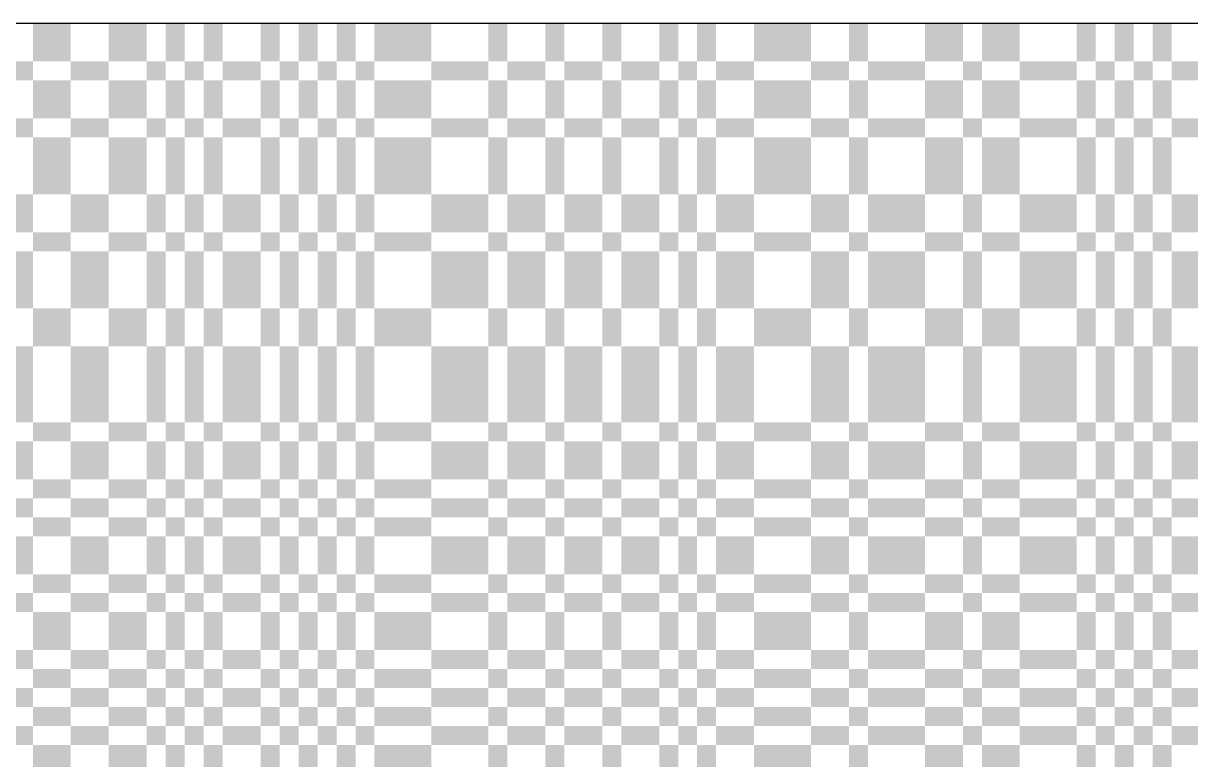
# Model space of a CAD drawing. Extents: x 0 to 200, y 0 to 200.
# Drawn here: x 99.8 to 124.4, y 164.49 to 180 of the extents above; entities that cross this region are included whole.
import ezdxf

# ---------------------------------------------------------------- set-up
doc = ezdxf.new("R2010")
doc.units = 0

msp = doc.modelspace()

# ---------------------------------------------------------------- linework, layer by layer
at = {"layer": 'CHROME'}
for points in [[(100, 179.2), (100.8, 179.2), (100, 180), (100.8, 180)], [(101.6, 179.2), (102.4, 179.2), (101.6, 180), (102.4, 180)], [(102.8, 179.2), (103.2, 179.2), (102.8, 180), (103.2, 180)], [(103.6, 179.2), (104, 179.2), (103.6, 180), (104, 180)], [(104.8, 179.2), (105.2, 179.2), (104.8, 180), (105.2, 180)], [(105.6, 179.2), (106, 179.2), (105.6, 180), (106, 180)], [(106.4, 179.2), (106.8, 179.2), (106.4, 180), (106.8, 180)], [(107.2, 179.2), (108.4, 179.2), (107.2, 180), (108.4, 180)], [(109.6, 179.2), (110, 179.2), (109.6, 180), (110, 180)], [(110.8, 179.2), (111.2, 179.2), (110.8, 180), (111.2, 180)], [(112, 179.2), (112.4, 179.2), (112, 180), (112.4, 180)], [(113.2, 179.2), (113.6, 179.2), (113.2, 180), (113.6, 180)], [(114, 179.2), (114.4, 179.2), (114, 180), (114.4, 180)], [(115.2, 179.2), (116.4, 179.2), (115.2, 180), (116.4, 180)], [(117.2, 179.2), (117.6, 179.2), (117.2, 180), (117.6, 180)], [(118.8, 179.2), (119.6, 179.2), (118.8, 180), (119.6, 180)], [(120, 179.2), (120.8, 179.2), (120, 180), (120.8, 180)], [(122, 179.2), (122.4, 179.2), (122, 180), (122.4, 180)], [(122.8, 179.2), (123.2, 179.2), (122.8, 180), (123.2, 180)], [(123.6, 179.2), (124, 179.2), (123.6, 180), (124, 180)], [(99.6, 178.8), (100, 178.8), (99.6, 179.2), (100, 179.2)], [(100.8, 178.8), (101.6, 178.8), (100.8, 179.2), (101.6, 179.2)], [(102.4, 178.8), (102.8, 178.8), (102.4, 179.2), (102.8, 179.2)], [(103.2, 178.8), (103.6, 178.8), (103.2, 179.2), (103.6, 179.2)], [(104, 178.8), (104.8, 178.8), (104, 179.2), (104.8, 179.2)], [(105.2, 178.8), (105.6, 178.8), (105.2, 179.2), (105.6, 179.2)], [(106, 178.8), (106.4, 178.8), (106, 179.2), (106.4, 179.2)], [(106.8, 178.8), (107.2, 178.8), (106.8, 179.2), (107.2, 179.2)], [(108.4, 178.8), (109.6, 178.8), (108.4, 179.2), (109.6, 179.2)], [(110, 178.8), (110.8, 178.8), (110, 179.2), (110.8, 179.2)], [(111.2, 178.8), (112, 178.8), (111.2, 179.2), (112, 179.2)], [(112.4, 178.8), (113.2, 178.8), (112.4, 179.2), (113.2, 179.2)], [(113.6, 178.8), (114, 178.8), (113.6, 179.2), (114, 179.2)], [(114.4, 178.8), (115.2, 178.8), (114.4, 179.2), (115.2, 179.2)], [(116.4, 178.8), (117.2, 178.8), (116.4, 179.2), (117.2, 179.2)], [(117.6, 178.8), (118.8, 178.8), (117.6, 179.2), (118.8, 179.2)], [(119.6, 178.8), (120, 178.8), (119.6, 179.2), (120, 179.2)], [(120.8, 178.8), (122, 178.8), (120.8, 179.2), (122, 179.2)], [(122.4, 178.8), (122.8, 178.8), (122.4, 179.2), (122.8, 179.2)], [(123.2, 178.8), (123.6, 178.8), (123.2, 179.2), (123.6, 179.2)], [(124, 178.8), (124.8, 178.8), (124, 179.2), (124.8, 179.2)], [(100, 178), (100.8, 178), (100, 178.8), (100.8, 178.8)], [(101.6, 178), (102.4, 178), (101.6, 178.8), (102.4, 178.8)], [(102.8, 178), (103.2, 178), (102.8, 178.8), (103.2, 178.8)], [(103.6, 178), (104, 178), (103.6, 178.8), (104, 178.8)], [(104.8, 178), (105.2, 178), (104.8, 178.8), (105.2, 178.8)], [(105.6, 178), (106, 178), (105.6, 178.8), (106, 178.8)], [(106.4, 178), (106.8, 178), (106.4, 178.8), (106.8, 178.8)], [(107.2, 178), (108.4, 178), (107.2, 178.8), (108.4, 178.8)], [(109.6, 178), (110, 178), (109.6, 178.8), (110, 178.8)], [(110.8, 178), (111.2, 178), (110.8, 178.8), (111.2, 178.8)], [(112, 178), (112.4, 178), (112, 178.8), (112.4, 178.8)], [(113.2, 178), (113.6, 178), (113.2, 178.8), (113.6, 178.8)], [(114, 178), (114.4, 178), (114, 178.8), (114.4, 178.8)], [(115.2, 178), (116.4, 178), (115.2, 178.8), (116.4, 178.8)], [(117.2, 178), (117.6, 178), (117.2, 178.8), (117.6, 178.8)], [(118.8, 178), (119.6, 178), (118.8, 178.8), (119.6, 178.8)], [(120, 178), (120.8, 178), (120, 178.8), (120.8, 178.8)], [(122, 178), (122.4, 178), (122, 178.8), (122.4, 178.8)], [(122.8, 178), (123.2, 178), (122.8, 178.8), (123.2, 178.8)], [(123.6, 178), (124, 178), (123.6, 178.8), (124, 178.8)], [(99.6, 177.6), (100, 177.6), (99.6, 178), (100, 178)], [(100.8, 177.6), (101.6, 177.6), (100.8, 178), (101.6, 178)], [(102.4, 177.6), (102.8, 177.6), (102.4, 178), (102.8, 178)], [(103.2, 177.6), (103.6, 177.6), (103.2, 178), (103.6, 178)], [(104, 177.6), (104.8, 177.6), (104, 178), (104.8, 178)], [(105.2, 177.6), (105.6, 177.6), (105.2, 178), (105.6, 178)], [(106, 177.6), (106.4, 177.6), (106, 178), (106.4, 178)], [(106.8, 177.6), (107.2, 177.6), (106.8, 178), (107.2, 178)], [(108.4, 177.6), (109.6, 177.6), (108.4, 178), (109.6, 178)], [(110, 177.6), (110.8, 177.6), (110, 178), (110.8, 178)], [(111.2, 177.6), (112, 177.6), (111.2, 178), (112, 178)], [(112.4, 177.6), (113.2, 177.6), (112.4, 178), (113.2, 178)], [(113.6, 177.6), (114, 177.6), (113.6, 178), (114, 178)], [(114.4, 177.6), (115.2, 177.6), (114.4, 178), (115.2, 178)], [(116.4, 177.6), (117.2, 177.6), (116.4, 178), (117.2, 178)], [(117.6, 177.6), (118.8, 177.6), (117.6, 178), (118.8, 178)], [(119.6, 177.6), (120, 177.6), (119.6, 178), (120, 178)], [(120.8, 177.6), (122, 177.6), (120.8, 178), (122, 178)], [(122.4, 177.6), (122.8, 177.6), (122.4, 178), (122.8, 178)], [(123.2, 177.6), (123.6, 177.6), (123.2, 178), (123.6, 178)], [(124, 177.6), (124.8, 177.6), (124, 178), (124.8, 178)], [(100, 176.4), (100.8, 176.4), (100, 177.6), (100.8, 177.6)], [(101.6, 176.4), (102.4, 176.4), (101.6, 177.6), (102.4, 177.6)], [(102.8, 176.4), (103.2, 176.4), (102.8, 177.6), (103.2, 177.6)], [(103.6, 176.4), (104, 176.4), (103.6, 177.6), (104, 177.6)], [(104.8, 176.4), (105.2, 176.4), (104.8, 177.6), (105.2, 177.6)], [(105.6, 176.4), (106, 176.4), (105.6, 177.6), (106, 177.6)], [(106.4, 176.4), (106.8, 176.4), (106.4, 177.6), (106.8, 177.6)], [(107.2, 176.4), (108.4, 176.4), (107.2, 177.6), (108.4, 177.6)], [(109.6, 176.4), (110, 176.4), (109.6, 177.6), (110, 177.6)], [(110.8, 176.4), (111.2, 176.4), (110.8, 177.6), (111.2, 177.6)], [(112, 176.4), (112.4, 176.4), (112, 177.6), (112.4, 177.6)], [(113.2, 176.4), (113.6, 176.4), (113.2, 177.6), (113.6, 177.6)], [(114, 176.4), (114.4, 176.4), (114, 177.6), (114.4, 177.6)], [(115.2, 176.4), (116.4, 176.4), (115.2, 177.6), (116.4, 177.6)], [(117.2, 176.4), (117.6, 176.4), (117.2, 177.6), (117.6, 177.6)], [(118.8, 176.4), (119.6, 176.4), (118.8, 177.6), (119.6, 177.6)], [(120, 176.4), (120.8, 176.4), (120, 177.6), (120.8, 177.6)], [(122, 176.4), (122.4, 176.4), (122, 177.6), (122.4, 177.6)], [(122.8, 176.4), (123.2, 176.4), (122.8, 177.6), (123.2, 177.6)], [(123.6, 176.4), (124, 176.4), (123.6, 177.6), (124, 177.6)], [(99.6, 175.6), (100, 175.6), (99.6, 176.4), (100, 176.4)], [(100.8, 175.6), (101.6, 175.6), (100.8, 176.4), (101.6, 176.4)], [(102.4, 175.6), (102.8, 175.6), (102.4, 176.4), (102.8, 176.4)], [(103.2, 175.6), (103.6, 175.6), (103.2, 176.4), (103.6, 176.4)], [(104, 175.6), (104.8, 175.6), (104, 176.4), (104.8, 176.4)], [(105.2, 175.6), (105.6, 175.6), (105.2, 176.4), (105.6, 176.4)], [(106, 175.6), (106.4, 175.6), (106, 176.4), (106.4, 176.4)], [(106.8, 175.6), (107.2, 175.6), (106.8, 176.4), (107.2, 176.4)], [(108.4, 175.6), (109.6, 175.6), (108.4, 176.4), (109.6, 176.4)], [(110, 175.6), (110.8, 175.6), (110, 176.4), (110.8, 176.4)], [(111.2, 175.6), (112, 175.6), (111.2, 176.4), (112, 176.4)], [(112.4, 175.6), (113.2, 175.6), (112.4, 176.4), (113.2, 176.4)], [(113.6, 175.6), (114, 175.6), (113.6, 176.4), (114, 176.4)], [(114.4, 175.6), (115.2, 175.6), (114.4, 176.4), (115.2, 176.4)], [(116.4, 175.6), (117.2, 175.6), (116.4, 176.4), (117.2, 176.4)], [(117.6, 175.6), (118.8, 175.6), (117.6, 176.4), (118.8, 176.4)], [(119.6, 175.6), (120, 175.6), (119.6, 176.4), (120, 176.4)], [(120.8, 175.6), (122, 175.6), (120.8, 176.4), (122, 176.4)], [(122.4, 175.6), (122.8, 175.6), (122.4, 176.4), (122.8, 176.4)], [(123.2, 175.6), (123.6, 175.6), (123.2, 176.4), (123.6, 176.4)], [(124, 175.6), (124.8, 175.6), (124, 176.4), (124.8, 176.4)], [(100, 175.2), (100.8, 175.2), (100, 175.6), (100.8, 175.6)], [(101.6, 175.2), (102.4, 175.2), (101.6, 175.6), (102.4, 175.6)], [(102.8, 175.2), (103.2, 175.2), (102.8, 175.6), (103.2, 175.6)], [(103.6, 175.2), (104, 175.2), (103.6, 175.6), (104, 175.6)], [(104.8, 175.2), (105.2, 175.2), (104.8, 175.6), (105.2, 175.6)], [(105.6, 175.2), (106, 175.2), (105.6, 175.6), (106, 175.6)], [(106.4, 175.2), (106.8, 175.2), (106.4, 175.6), (106.8, 175.6)], [(107.2, 175.2), (108.4, 175.2), (107.2, 175.6), (108.4, 175.6)], [(109.6, 175.2), (110, 175.2), (109.6, 175.6), (110, 175.6)], [(110.8, 175.2), (111.2, 175.2), (110.8, 175.6), (111.2, 175.6)], [(112, 175.2), (112.4, 175.2), (112, 175.6), (112.4, 175.6)], [(113.2, 175.2), (113.6, 175.2), (113.2, 175.6), (113.6, 175.6)], [(114, 175.2), (114.4, 175.2), (114, 175.6), (114.4, 175.6)], [(115.2, 175.2), (116.4, 175.2), (115.2, 175.6), (116.4, 175.6)], [(117.2, 175.2), (117.6, 175.2), (117.2, 175.6), (117.6, 175.6)], [(118.8, 175.2), (119.6, 175.2), (118.8, 175.6), (119.6, 175.6)], [(120, 175.2), (120.8, 175.2), (120, 175.6), (120.8, 175.6)], [(122, 175.2), (122.4, 175.2), (122, 175.6), (122.4, 175.6)], [(122.8, 175.2), (123.2, 175.2), (122.8, 175.6), (123.2, 175.6)], [(123.6, 175.2), (124, 175.2), (123.6, 175.6), (124, 175.6)], [(99.6, 174), (100, 174), (99.6, 175.2), (100, 175.2)], [(100.8, 174), (101.6, 174), (100.8, 175.2), (101.6, 175.2)], [(102.4, 174), (102.8, 174), (102.4, 175.2), (102.8, 175.2)], [(103.2, 174), (103.6, 174), (103.2, 175.2), (103.6, 175.2)], [(104, 174), (104.8, 174), (104, 175.2), (104.8, 175.2)], [(105.2, 174), (105.6, 174), (105.2, 175.2), (105.6, 175.2)], [(106, 174), (106.4, 174), (106, 175.2), (106.4, 175.2)], [(106.8, 174), (107.2, 174), (106.8, 175.2), (107.2, 175.2)], [(108.4, 174), (109.6, 174), (108.4, 175.2), (109.6, 175.2)], [(110, 174), (110.8, 174), (110, 175.2), (110.8, 175.2)], [(111.2, 174), (112, 174), (111.2, 175.2), (112, 175.2)], [(112.4, 174), (113.2, 174), (112.4, 175.2), (113.2, 175.2)], [(113.6, 174), (114, 174), (113.6, 175.2), (114, 175.2)], [(114.4, 174), (115.2, 174), (114.4, 175.2), (115.2, 175.2)], [(116.4, 174), (117.2, 174), (116.4, 175.2), (117.2, 175.2)], [(117.6, 174), (118.8, 174), (117.6, 175.2), (118.8, 175.2)], [(119.6, 174), (120, 174), (119.6, 175.2), (120, 175.2)], [(120.8, 174), (122, 174), (120.8, 175.2), (122, 175.2)], [(122.4, 174), (122.8, 174), (122.4, 175.2), (122.8, 175.2)], [(123.2, 174), (123.6, 174), (123.2, 175.2), (123.6, 175.2)], [(124, 174), (124.8, 174), (124, 175.2), (124.8, 175.2)], [(100, 173.2), (100.8, 173.2), (100, 174), (100.8, 174)], [(101.6, 173.2), (102.4, 173.2), (101.6, 174), (102.4, 174)], [(102.8, 173.2), (103.2, 173.2), (102.8, 174), (103.2, 174)], [(103.6, 173.2), (104, 173.2), (103.6, 174), (104, 174)], [(104.8, 173.2), (105.2, 173.2), (104.8, 174), (105.2, 174)], [(105.6, 173.2), (106, 173.2), (105.6, 174), (106, 174)], [(106.4, 173.2), (106.8, 173.2), (106.4, 174), (106.8, 174)], [(107.2, 173.2), (108.4, 173.2), (107.2, 174), (108.4, 174)], [(109.6, 173.2), (110, 173.2), (109.6, 174), (110, 174)], [(110.8, 173.2), (111.2, 173.2), (110.8, 174), (111.2, 174)], [(112, 173.2), (112.4, 173.2), (112, 174), (112.4, 174)], [(113.2, 173.2), (113.6, 173.2), (113.2, 174), (113.6, 174)], [(114, 173.2), (114.4, 173.2), (114, 174), (114.4, 174)], [(115.2, 173.2), (116.4, 173.2), (115.2, 174), (116.4, 174)], [(117.2, 173.2), (117.6, 173.2), (117.2, 174), (117.6, 174)], [(118.8, 173.2), (119.6, 173.2), (118.8, 174), (119.6, 174)], [(120, 173.2), (120.8, 173.2), (120, 174), (120.8, 174)], [(122, 173.2), (122.4, 173.2), (122, 174), (122.4, 174)], [(122.8, 173.2), (123.2, 173.2), (122.8, 174), (123.2, 174)], [(123.6, 173.2), (124, 173.2), (123.6, 174), (124, 174)], [(99.6, 171.6), (100, 171.6), (99.6, 173.2), (100, 173.2)], [(100.8, 171.6), (101.6, 171.6), (100.8, 173.2), (101.6, 173.2)], [(102.4, 171.6), (102.8, 171.6), (102.4, 173.2), (102.8, 173.2)], [(103.2, 171.6), (103.6, 171.6), (103.2, 173.2), (103.6, 173.2)], [(104, 171.6), (104.8, 171.6), (104, 173.2), (104.8, 173.2)], [(105.2, 171.6), (105.6, 171.6), (105.2, 173.2), (105.6, 173.2)], [(106, 171.6), (106.4, 171.6), (106, 173.2), (106.4, 173.2)], [(106.8, 171.6), (107.2, 171.6), (106.8, 173.2), (107.2, 173.2)], [(108.4, 171.6), (109.6, 171.6), (108.4, 173.2), (109.6, 173.2)], [(110, 171.6), (110.8, 171.6), (110, 173.2), (110.8, 173.2)], [(111.2, 171.6), (112, 171.6), (111.2, 173.2), (112, 173.2)], [(112.4, 171.6), (113.2, 171.6), (112.4, 173.2), (113.2, 173.2)], [(113.6, 171.6), (114, 171.6), (113.6, 173.2), (114, 173.2)], [(114.4, 171.6), (115.2, 171.6), (114.4, 173.2), (115.2, 173.2)], [(116.4, 171.6), (117.2, 171.6), (116.4, 173.2), (117.2, 173.2)], [(117.6, 171.6), (118.8, 171.6), (117.6, 173.2), (118.8, 173.2)], [(119.6, 171.6), (120, 171.6), (119.6, 173.2), (120, 173.2)], [(120.8, 171.6), (122, 171.6), (120.8, 173.2), (122, 173.2)], [(122.4, 171.6), (122.8, 171.6), (122.4, 173.2), (122.8, 173.2)], [(123.2, 171.6), (123.6, 171.6), (123.2, 173.2), (123.6, 173.2)], [(124, 171.6), (124.8, 171.6), (124, 173.2), (124.8, 173.2)], [(100, 171.2), (100.8, 171.2), (100, 171.6), (100.8, 171.6)], [(101.6, 171.2), (102.4, 171.2), (101.6, 171.6), (102.4, 171.6)], [(102.8, 171.2), (103.2, 171.2), (102.8, 171.6), (103.2, 171.6)], [(103.6, 171.2), (104, 171.2), (103.6, 171.6), (104, 171.6)], [(104.8, 171.2), (105.2, 171.2), (104.8, 171.6), (105.2, 171.6)], [(105.6, 171.2), (106, 171.2), (105.6, 171.6), (106, 171.6)], [(106.4, 171.2), (106.8, 171.2), (106.4, 171.6), (106.8, 171.6)], [(107.2, 171.2), (108.4, 171.2), (107.2, 171.6), (108.4, 171.6)], [(109.6, 171.2), (110, 171.2), (109.6, 171.6), (110, 171.6)], [(110.8, 171.2), (111.2, 171.2), (110.8, 171.6), (111.2, 171.6)], [(112, 171.2), (112.4, 171.2), (112, 171.6), (112.4, 171.6)], [(113.2, 171.2), (113.6, 171.2), (113.2, 171.6), (113.6, 171.6)], [(114, 171.2), (114.4, 171.2), (114, 171.6), (114.4, 171.6)], [(115.2, 171.2), (116.4, 171.2), (115.2, 171.6), (116.4, 171.6)], [(117.2, 171.2), (117.6, 171.2), (117.2, 171.6), (117.6, 171.6)], [(118.8, 171.2), (119.6, 171.2), (118.8, 171.6), (119.6, 171.6)], [(120, 171.2), (120.8, 171.2), (120, 171.6), (120.8, 171.6)], [(122, 171.2), (122.4, 171.2), (122, 171.6), (122.4, 171.6)], [(122.8, 171.2), (123.2, 171.2), (122.8, 171.6), (123.2, 171.6)], [(123.6, 171.2), (124, 171.2), (123.6, 171.6), (124, 171.6)], [(99.6, 170.4), (100, 170.4), (99.6, 171.2), (100, 171.2)], [(100.8, 170.4), (101.6, 170.4), (100.8, 171.2), (101.6, 171.2)], [(102.4, 170.4), (102.8, 170.4), (102.4, 171.2), (102.8, 171.2)], [(103.2, 170.4), (103.6, 170.4), (103.2, 171.2), (103.6, 171.2)], [(104, 170.4), (104.8, 170.4), (104, 171.2), (104.8, 171.2)], [(105.2, 170.4), (105.6, 170.4), (105.2, 171.2), (105.6, 171.2)], [(106, 170.4), (106.4, 170.4), (106, 171.2), (106.4, 171.2)], [(106.8, 170.4), (107.2, 170.4), (106.8, 171.2), (107.2, 171.2)], [(108.4, 170.4), (109.6, 170.4), (108.4, 171.2), (109.6, 171.2)], [(110, 170.4), (110.8, 170.4), (110, 171.2), (110.8, 171.2)], [(111.2, 170.4), (112, 170.4), (111.2, 171.2), (112, 171.2)], [(112.4, 170.4), (113.2, 170.4), (112.4, 171.2), (113.2, 171.2)], [(113.6, 170.4), (114, 170.4), (113.6, 171.2), (114, 171.2)], [(114.4, 170.4), (115.2, 170.4), (114.4, 171.2), (115.2, 171.2)], [(116.4, 170.4), (117.2, 170.4), (116.4, 171.2), (117.2, 171.2)], [(117.6, 170.4), (118.8, 170.4), (117.6, 171.2), (118.8, 171.2)], [(119.6, 170.4), (120, 170.4), (119.6, 171.2), (120, 171.2)], [(120.8, 170.4), (122, 170.4), (120.8, 171.2), (122, 171.2)], [(122.4, 170.4), (122.8, 170.4), (122.4, 171.2), (122.8, 171.2)], [(123.2, 170.4), (123.6, 170.4), (123.2, 171.2), (123.6, 171.2)], [(124, 170.4), (124.8, 170.4), (124, 171.2), (124.8, 171.2)], [(100, 170), (100.8, 170), (100, 170.4), (100.8, 170.4)], [(101.6, 170), (102.4, 170), (101.6, 170.4), (102.4, 170.4)], [(102.8, 170), (103.2, 170), (102.8, 170.4), (103.2, 170.4)], [(103.6, 170), (104, 170), (103.6, 170.4), (104, 170.4)], [(104.8, 170), (105.2, 170), (104.8, 170.4), (105.2, 170.4)], [(105.6, 170), (106, 170), (105.6, 170.4), (106, 170.4)], [(106.4, 170), (106.8, 170), (106.4, 170.4), (106.8, 170.4)], [(107.2, 170), (108.4, 170), (107.2, 170.4), (108.4, 170.4)], [(109.6, 170), (110, 170), (109.6, 170.4), (110, 170.4)], [(110.8, 170), (111.2, 170), (110.8, 170.4), (111.2, 170.4)], [(112, 170), (112.4, 170), (112, 170.4), (112.4, 170.4)], [(113.2, 170), (113.6, 170), (113.2, 170.4), (113.6, 170.4)], [(114, 170), (114.4, 170), (114, 170.4), (114.4, 170.4)], [(115.2, 170), (116.4, 170), (115.2, 170.4), (116.4, 170.4)], [(117.2, 170), (117.6, 170), (117.2, 170.4), (117.6, 170.4)], [(118.8, 170), (119.6, 170), (118.8, 170.4), (119.6, 170.4)], [(120, 170), (120.8, 170), (120, 170.4), (120.8, 170.4)], [(122, 170), (122.4, 170), (122, 170.4), (122.4, 170.4)], [(122.8, 170), (123.2, 170), (122.8, 170.4), (123.2, 170.4)], [(123.6, 170), (124, 170), (123.6, 170.4), (124, 170.4)], [(99.6, 169.6), (100, 169.6), (99.6, 170), (100, 170)], [(100.8, 169.6), (101.6, 169.6), (100.8, 170), (101.6, 170)], [(102.4, 169.6), (102.8, 169.6), (102.4, 170), (102.8, 170)], [(103.2, 169.6), (103.6, 169.6), (103.2, 170), (103.6, 170)], [(104, 169.6), (104.8, 169.6), (104, 170), (104.8, 170)], [(105.2, 169.6), (105.6, 169.6), (105.2, 170), (105.6, 170)], [(106, 169.6), (106.4, 169.6), (106, 170), (106.4, 170)], [(106.8, 169.6), (107.2, 169.6), (106.8, 170), (107.2, 170)], [(108.4, 169.6), (109.6, 169.6), (108.4, 170), (109.6, 170)], [(110, 169.6), (110.8, 169.6), (110, 170), (110.8, 170)], [(111.2, 169.6), (112, 169.6), (111.2, 170), (112, 170)], [(112.4, 169.6), (113.2, 169.6), (112.4, 170), (113.2, 170)], [(113.6, 169.6), (114, 169.6), (113.6, 170), (114, 170)], [(114.4, 169.6), (115.2, 169.6), (114.4, 170), (115.2, 170)], [(116.4, 169.6), (117.2, 169.6), (116.4, 170), (117.2, 170)], [(117.6, 169.6), (118.8, 169.6), (117.6, 170), (118.8, 170)], [(119.6, 169.6), (120, 169.6), (119.6, 170), (120, 170)], [(120.8, 169.6), (122, 169.6), (120.8, 170), (122, 170)], [(122.4, 169.6), (122.8, 169.6), (122.4, 170), (122.8, 170)], [(123.2, 169.6), (123.6, 169.6), (123.2, 170), (123.6, 170)], [(124, 169.6), (124.8, 169.6), (124, 170), (124.8, 170)], [(100, 169.2), (100.8, 169.2), (100, 169.6), (100.8, 169.6)], [(101.6, 169.2), (102.4, 169.2), (101.6, 169.6), (102.4, 169.6)], [(102.8, 169.2), (103.2, 169.2), (102.8, 169.6), (103.2, 169.6)], [(103.6, 169.2), (104, 169.2), (103.6, 169.6), (104, 169.6)], [(104.8, 169.2), (105.2, 169.2), (104.8, 169.6), (105.2, 169.6)], [(105.6, 169.2), (106, 169.2), (105.6, 169.6), (106, 169.6)], [(106.4, 169.2), (106.8, 169.2), (106.4, 169.6), (106.8, 169.6)], [(107.2, 169.2), (108.4, 169.2), (107.2, 169.6), (108.4, 169.6)], [(109.6, 169.2), (110, 169.2), (109.6, 169.6), (110, 169.6)], [(110.8, 169.2), (111.2, 169.2), (110.8, 169.6), (111.2, 169.6)], [(112, 169.2), (112.4, 169.2), (112, 169.6), (112.4, 169.6)], [(113.2, 169.2), (113.6, 169.2), (113.2, 169.6), (113.6, 169.6)], [(114, 169.2), (114.4, 169.2), (114, 169.6), (114.4, 169.6)], [(115.2, 169.2), (116.4, 169.2), (115.2, 169.6), (116.4, 169.6)], [(117.2, 169.2), (117.6, 169.2), (117.2, 169.6), (117.6, 169.6)], [(118.8, 169.2), (119.6, 169.2), (118.8, 169.6), (119.6, 169.6)], [(120, 169.2), (120.8, 169.2), (120, 169.6), (120.8, 169.6)], [(122, 169.2), (122.4, 169.2), (122, 169.6), (122.4, 169.6)], [(122.8, 169.2), (123.2, 169.2), (122.8, 169.6), (123.2, 169.6)], [(123.6, 169.2), (124, 169.2), (123.6, 169.6), (124, 169.6)], [(99.6, 168.4), (100, 168.4), (99.6, 169.2), (100, 169.2)], [(100.8, 168.4), (101.6, 168.4), (100.8, 169.2), (101.6, 169.2)], [(102.4, 168.4), (102.8, 168.4), (102.4, 169.2), (102.8, 169.2)], [(103.2, 168.4), (103.6, 168.4), (103.2, 169.2), (103.6, 169.2)], [(104, 168.4), (104.8, 168.4), (104, 169.2), (104.8, 169.2)], [(105.2, 168.4), (105.6, 168.4), (105.2, 169.2), (105.6, 169.2)], [(106, 168.4), (106.4, 168.4), (106, 169.2), (106.4, 169.2)], [(106.8, 168.4), (107.2, 168.4), (106.8, 169.2), (107.2, 169.2)], [(108.4, 168.4), (109.6, 168.4), (108.4, 169.2), (109.6, 169.2)], [(110, 168.4), (110.8, 168.4), (110, 169.2), (110.8, 169.2)], [(111.2, 168.4), (112, 168.4), (111.2, 169.2), (112, 169.2)], [(112.4, 168.4), (113.2, 168.4), (112.4, 169.2), (113.2, 169.2)], [(113.6, 168.4), (114, 168.4), (113.6, 169.2), (114, 169.2)], [(114.4, 168.4), (115.2, 168.4), (114.4, 169.2), (115.2, 169.2)], [(116.4, 168.4), (117.2, 168.4), (116.4, 169.2), (117.2, 169.2)], [(117.6, 168.4), (118.8, 168.4), (117.6, 169.2), (118.8, 169.2)], [(119.6, 168.4), (120, 168.4), (119.6, 169.2), (120, 169.2)], [(120.8, 168.4), (122, 168.4), (120.8, 169.2), (122, 169.2)], [(122.4, 168.4), (122.8, 168.4), (122.4, 169.2), (122.8, 169.2)], [(123.2, 168.4), (123.6, 168.4), (123.2, 169.2), (123.6, 169.2)], [(124, 168.4), (124.8, 168.4), (124, 169.2), (124.8, 169.2)], [(100, 168), (100.8, 168), (100, 168.4), (100.8, 168.4)], [(101.6, 168), (102.4, 168), (101.6, 168.4), (102.4, 168.4)], [(102.8, 168), (103.2, 168), (102.8, 168.4), (103.2, 168.4)], [(103.6, 168), (104, 168), (103.6, 168.4), (104, 168.4)], [(104.8, 168), (105.2, 168), (104.8, 168.4), (105.2, 168.4)], [(105.6, 168), (106, 168), (105.6, 168.4), (106, 168.4)], [(106.4, 168), (106.8, 168), (106.4, 168.4), (106.8, 168.4)], [(107.2, 168), (108.4, 168), (107.2, 168.4), (108.4, 168.4)], [(109.6, 168), (110, 168), (109.6, 168.4), (110, 168.4)], [(110.8, 168), (111.2, 168), (110.8, 168.4), (111.2, 168.4)], [(112, 168), (112.4, 168), (112, 168.4), (112.4, 168.4)], [(113.2, 168), (113.6, 168), (113.2, 168.4), (113.6, 168.4)], [(114, 168), (114.4, 168), (114, 168.4), (114.4, 168.4)], [(115.2, 168), (116.4, 168), (115.2, 168.4), (116.4, 168.4)], [(117.2, 168), (117.6, 168), (117.2, 168.4), (117.6, 168.4)], [(118.8, 168), (119.6, 168), (118.8, 168.4), (119.6, 168.4)], [(120, 168), (120.8, 168), (120, 168.4), (120.8, 168.4)], [(122, 168), (122.4, 168), (122, 168.4), (122.4, 168.4)], [(122.8, 168), (123.2, 168), (122.8, 168.4), (123.2, 168.4)], [(123.6, 168), (124, 168), (123.6, 168.4), (124, 168.4)], [(99.6, 167.6), (100, 167.6), (99.6, 168), (100, 168)], [(100.8, 167.6), (101.6, 167.6), (100.8, 168), (101.6, 168)], [(102.4, 167.6), (102.8, 167.6), (102.4, 168), (102.8, 168)], [(103.2, 167.6), (103.6, 167.6), (103.2, 168), (103.6, 168)], [(104, 167.6), (104.8, 167.6), (104, 168), (104.8, 168)], [(105.2, 167.6), (105.6, 167.6), (105.2, 168), (105.6, 168)], [(106, 167.6), (106.4, 167.6), (106, 168), (106.4, 168)], [(106.8, 167.6), (107.2, 167.6), (106.8, 168), (107.2, 168)], [(108.4, 167.6), (109.6, 167.6), (108.4, 168), (109.6, 168)], [(110, 167.6), (110.8, 167.6), (110, 168), (110.8, 168)], [(111.2, 167.6), (112, 167.6), (111.2, 168), (112, 168)], [(112.4, 167.6), (113.2, 167.6), (112.4, 168), (113.2, 168)], [(113.6, 167.6), (114, 167.6), (113.6, 168), (114, 168)], [(114.4, 167.6), (115.2, 167.6), (114.4, 168), (115.2, 168)], [(116.4, 167.6), (117.2, 167.6), (116.4, 168), (117.2, 168)], [(117.6, 167.6), (118.8, 167.6), (117.6, 168), (118.8, 168)], [(119.6, 167.6), (120, 167.6), (119.6, 168), (120, 168)], [(120.8, 167.6), (122, 167.6), (120.8, 168), (122, 168)], [(122.4, 167.6), (122.8, 167.6), (122.4, 168), (122.8, 168)], [(123.2, 167.6), (123.6, 167.6), (123.2, 168), (123.6, 168)], [(124, 167.6), (124.8, 167.6), (124, 168), (124.8, 168)], [(100, 166.8), (100.8, 166.8), (100, 167.6), (100.8, 167.6)], [(101.6, 166.8), (102.4, 166.8), (101.6, 167.6), (102.4, 167.6)], [(102.8, 166.8), (103.2, 166.8), (102.8, 167.6), (103.2, 167.6)], [(103.6, 166.8), (104, 166.8), (103.6, 167.6), (104, 167.6)], [(104.8, 166.8), (105.2, 166.8), (104.8, 167.6), (105.2, 167.6)], [(105.6, 166.8), (106, 166.8), (105.6, 167.6), (106, 167.6)], [(106.4, 166.8), (106.8, 166.8), (106.4, 167.6), (106.8, 167.6)], [(107.2, 166.8), (108.4, 166.8), (107.2, 167.6), (108.4, 167.6)], [(109.6, 166.8), (110, 166.8), (109.6, 167.6), (110, 167.6)], [(110.8, 166.8), (111.2, 166.8), (110.8, 167.6), (111.2, 167.6)], [(112, 166.8), (112.4, 166.8), (112, 167.6), (112.4, 167.6)], [(113.2, 166.8), (113.6, 166.8), (113.2, 167.6), (113.6, 167.6)], [(114, 166.8), (114.4, 166.8), (114, 167.6), (114.4, 167.6)], [(115.2, 166.8), (116.4, 166.8), (115.2, 167.6), (116.4, 167.6)], [(117.2, 166.8), (117.6, 166.8), (117.2, 167.6), (117.6, 167.6)], [(118.8, 166.8), (119.6, 166.8), (118.8, 167.6), (119.6, 167.6)], [(120, 166.8), (120.8, 166.8), (120, 167.6), (120.8, 167.6)], [(122, 166.8), (122.4, 166.8), (122, 167.6), (122.4, 167.6)], [(122.8, 166.8), (123.2, 166.8), (122.8, 167.6), (123.2, 167.6)], [(123.6, 166.8), (124, 166.8), (123.6, 167.6), (124, 167.6)], [(99.6, 166.4), (100, 166.4), (99.6, 166.8), (100, 166.8)], [(100.8, 166.4), (101.6, 166.4), (100.8, 166.8), (101.6, 166.8)], [(102.4, 166.4), (102.8, 166.4), (102.4, 166.8), (102.8, 166.8)], [(103.2, 166.4), (103.6, 166.4), (103.2, 166.8), (103.6, 166.8)], [(104, 166.4), (104.8, 166.4), (104, 166.8), (104.8, 166.8)], [(105.2, 166.4), (105.6, 166.4), (105.2, 166.8), (105.6, 166.8)], [(106, 166.4), (106.4, 166.4), (106, 166.8), (106.4, 166.8)], [(106.8, 166.4), (107.2, 166.4), (106.8, 166.8), (107.2, 166.8)], [(108.4, 166.4), (109.6, 166.4), (108.4, 166.8), (109.6, 166.8)], [(110, 166.4), (110.8, 166.4), (110, 166.8), (110.8, 166.8)], [(111.2, 166.4), (112, 166.4), (111.2, 166.8), (112, 166.8)], [(112.4, 166.4), (113.2, 166.4), (112.4, 166.8), (113.2, 166.8)], [(113.6, 166.4), (114, 166.4), (113.6, 166.8), (114, 166.8)], [(114.4, 166.4), (115.2, 166.4), (114.4, 166.8), (115.2, 166.8)], [(116.4, 166.4), (117.2, 166.4), (116.4, 166.8), (117.2, 166.8)], [(117.6, 166.4), (118.8, 166.4), (117.6, 166.8), (118.8, 166.8)], [(119.6, 166.4), (120, 166.4), (119.6, 166.8), (120, 166.8)], [(120.8, 166.4), (122, 166.4), (120.8, 166.8), (122, 166.8)], [(122.4, 166.4), (122.8, 166.4), (122.4, 166.8), (122.8, 166.8)], [(123.2, 166.4), (123.6, 166.4), (123.2, 166.8), (123.6, 166.8)], [(124, 166.4), (124.8, 166.4), (124, 166.8), (124.8, 166.8)], [(100, 166), (100.8, 166), (100, 166.4), (100.8, 166.4)], [(101.6, 166), (102.4, 166), (101.6, 166.4), (102.4, 166.4)], [(102.8, 166), (103.2, 166), (102.8, 166.4), (103.2, 166.4)], [(103.6, 166), (104, 166), (103.6, 166.4), (104, 166.4)], [(104.8, 166), (105.2, 166), (104.8, 166.4), (105.2, 166.4)], [(105.6, 166), (106, 166), (105.6, 166.4), (106, 166.4)], [(106.4, 166), (106.8, 166), (106.4, 166.4), (106.8, 166.4)], [(107.2, 166), (108.4, 166), (107.2, 166.4), (108.4, 166.4)], [(109.6, 166), (110, 166), (109.6, 166.4), (110, 166.4)], [(110.8, 166), (111.2, 166), (110.8, 166.4), (111.2, 166.4)], [(112, 166), (112.4, 166), (112, 166.4), (112.4, 166.4)], [(113.2, 166), (113.6, 166), (113.2, 166.4), (113.6, 166.4)], [(114, 166), (114.4, 166), (114, 166.4), (114.4, 166.4)], [(115.2, 166), (116.4, 166), (115.2, 166.4), (116.4, 166.4)], [(117.2, 166), (117.6, 166), (117.2, 166.4), (117.6, 166.4)], [(118.8, 166), (119.6, 166), (118.8, 166.4), (119.6, 166.4)], [(120, 166), (120.8, 166), (120, 166.4), (120.8, 166.4)], [(122, 166), (122.4, 166), (122, 166.4), (122.4, 166.4)], [(122.8, 166), (123.2, 166), (122.8, 166.4), (123.2, 166.4)], [(123.6, 166), (124, 166), (123.6, 166.4), (124, 166.4)], [(99.6, 165.6), (100, 165.6), (99.6, 166), (100, 166)], [(100.8, 165.6), (101.6, 165.6), (100.8, 166), (101.6, 166)], [(102.4, 165.6), (102.8, 165.6), (102.4, 166), (102.8, 166)], [(103.2, 165.6), (103.6, 165.6), (103.2, 166), (103.6, 166)], [(104, 165.6), (104.8, 165.6), (104, 166), (104.8, 166)], [(105.2, 165.6), (105.6, 165.6), (105.2, 166), (105.6, 166)], [(106, 165.6), (106.4, 165.6), (106, 166), (106.4, 166)], [(106.8, 165.6), (107.2, 165.6), (106.8, 166), (107.2, 166)], [(108.4, 165.6), (109.6, 165.6), (108.4, 166), (109.6, 166)], [(110, 165.6), (110.8, 165.6), (110, 166), (110.8, 166)], [(111.2, 165.6), (112, 165.6), (111.2, 166), (112, 166)], [(112.4, 165.6), (113.2, 165.6), (112.4, 166), (113.2, 166)], [(113.6, 165.6), (114, 165.6), (113.6, 166), (114, 166)], [(114.4, 165.6), (115.2, 165.6), (114.4, 166), (115.2, 166)], [(116.4, 165.6), (117.2, 165.6), (116.4, 166), (117.2, 166)], [(117.6, 165.6), (118.8, 165.6), (117.6, 166), (118.8, 166)], [(119.6, 165.6), (120, 165.6), (119.6, 166), (120, 166)], [(120.8, 165.6), (122, 165.6), (120.8, 166), (122, 166)], [(122.4, 165.6), (122.8, 165.6), (122.4, 166), (122.8, 166)], [(123.2, 165.6), (123.6, 165.6), (123.2, 166), (123.6, 166)], [(124, 165.6), (124.8, 165.6), (124, 166), (124.8, 166)], [(100, 165.2), (100.8, 165.2), (100, 165.6), (100.8, 165.6)], [(101.6, 165.2), (102.4, 165.2), (101.6, 165.6), (102.4, 165.6)], [(102.8, 165.2), (103.2, 165.2), (102.8, 165.6), (103.2, 165.6)], [(103.6, 165.2), (104, 165.2), (103.6, 165.6), (104, 165.6)], [(104.8, 165.2), (105.2, 165.2), (104.8, 165.6), (105.2, 165.6)], [(105.6, 165.2), (106, 165.2), (105.6, 165.6), (106, 165.6)], [(106.4, 165.2), (106.8, 165.2), (106.4, 165.6), (106.8, 165.6)], [(107.2, 165.2), (108.4, 165.2), (107.2, 165.6), (108.4, 165.6)], [(109.6, 165.2), (110, 165.2), (109.6, 165.6), (110, 165.6)], [(110.8, 165.2), (111.2, 165.2), (110.8, 165.6), (111.2, 165.6)], [(112, 165.2), (112.4, 165.2), (112, 165.6), (112.4, 165.6)], [(113.2, 165.2), (113.6, 165.2), (113.2, 165.6), (113.6, 165.6)], [(114, 165.2), (114.4, 165.2), (114, 165.6), (114.4, 165.6)], [(115.2, 165.2), (116.4, 165.2), (115.2, 165.6), (116.4, 165.6)], [(117.2, 165.2), (117.6, 165.2), (117.2, 165.6), (117.6, 165.6)], [(118.8, 165.2), (119.6, 165.2), (118.8, 165.6), (119.6, 165.6)], [(120, 165.2), (120.8, 165.2), (120, 165.6), (120.8, 165.6)], [(122, 165.2), (122.4, 165.2), (122, 165.6), (122.4, 165.6)], [(122.8, 165.2), (123.2, 165.2), (122.8, 165.6), (123.2, 165.6)], [(123.6, 165.2), (124, 165.2), (123.6, 165.6), (124, 165.6)], [(99.6, 164.8), (100, 164.8), (99.6, 165.2), (100, 165.2)], [(100.8, 164.8), (101.6, 164.8), (100.8, 165.2), (101.6, 165.2)], [(102.4, 164.8), (102.8, 164.8), (102.4, 165.2), (102.8, 165.2)], [(103.2, 164.8), (103.6, 164.8), (103.2, 165.2), (103.6, 165.2)], [(104, 164.8), (104.8, 164.8), (104, 165.2), (104.8, 165.2)], [(105.2, 164.8), (105.6, 164.8), (105.2, 165.2), (105.6, 165.2)], [(106, 164.8), (106.4, 164.8), (106, 165.2), (106.4, 165.2)], [(106.8, 164.8), (107.2, 164.8), (106.8, 165.2), (107.2, 165.2)], [(108.4, 164.8), (109.6, 164.8), (108.4, 165.2), (109.6, 165.2)], [(110, 164.8), (110.8, 164.8), (110, 165.2), (110.8, 165.2)], [(111.2, 164.8), (112, 164.8), (111.2, 165.2), (112, 165.2)], [(112.4, 164.8), (113.2, 164.8), (112.4, 165.2), (113.2, 165.2)], [(113.6, 164.8), (114, 164.8), (113.6, 165.2), (114, 165.2)], [(114.4, 164.8), (115.2, 164.8), (114.4, 165.2), (115.2, 165.2)], [(116.4, 164.8), (117.2, 164.8), (116.4, 165.2), (117.2, 165.2)], [(117.6, 164.8), (118.8, 164.8), (117.6, 165.2), (118.8, 165.2)], [(119.6, 164.8), (120, 164.8), (119.6, 165.2), (120, 165.2)], [(120.8, 164.8), (122, 164.8), (120.8, 165.2), (122, 165.2)], [(122.4, 164.8), (122.8, 164.8), (122.4, 165.2), (122.8, 165.2)], [(123.2, 164.8), (123.6, 164.8), (123.2, 165.2), (123.6, 165.2)], [(124, 164.8), (124.8, 164.8), (124, 165.2), (124.8, 165.2)], [(100, 163.6), (100.8, 163.6), (100, 164.8), (100.8, 164.8)], [(101.6, 163.6), (102.4, 163.6), (101.6, 164.8), (102.4, 164.8)], [(102.8, 163.6), (103.2, 163.6), (102.8, 164.8), (103.2, 164.8)], [(103.6, 163.6), (104, 163.6), (103.6, 164.8), (104, 164.8)], [(104.8, 163.6), (105.2, 163.6), (104.8, 164.8), (105.2, 164.8)], [(105.6, 163.6), (106, 163.6), (105.6, 164.8), (106, 164.8)], [(106.4, 163.6), (106.8, 163.6), (106.4, 164.8), (106.8, 164.8)], [(107.2, 163.6), (108.4, 163.6), (107.2, 164.8), (108.4, 164.8)], [(109.6, 163.6), (110, 163.6), (109.6, 164.8), (110, 164.8)], [(110.8, 163.6), (111.2, 163.6), (110.8, 164.8), (111.2, 164.8)], [(112, 163.6), (112.4, 163.6), (112, 164.8), (112.4, 164.8)], [(113.2, 163.6), (113.6, 163.6), (113.2, 164.8), (113.6, 164.8)], [(114, 163.6), (114.4, 163.6), (114, 164.8), (114.4, 164.8)], [(115.2, 163.6), (116.4, 163.6), (115.2, 164.8), (116.4, 164.8)], [(117.2, 163.6), (117.6, 163.6), (117.2, 164.8), (117.6, 164.8)], [(118.8, 163.6), (119.6, 163.6), (118.8, 164.8), (119.6, 164.8)], [(120, 163.6), (120.8, 163.6), (120, 164.8), (120.8, 164.8)], [(122, 163.6), (122.4, 163.6), (122, 164.8), (122.4, 164.8)], [(122.8, 163.6), (123.2, 163.6), (122.8, 164.8), (123.2, 164.8)], [(123.6, 163.6), (124, 163.6), (123.6, 164.8), (124, 164.8)]]:
    msp.add_solid(points, dxfattribs=at)
at = {"layer": 'OUTLINE'}
msp.add_line((180, 180), (20, 180), dxfattribs=at)

doc.saveas('drawing.dxf')
